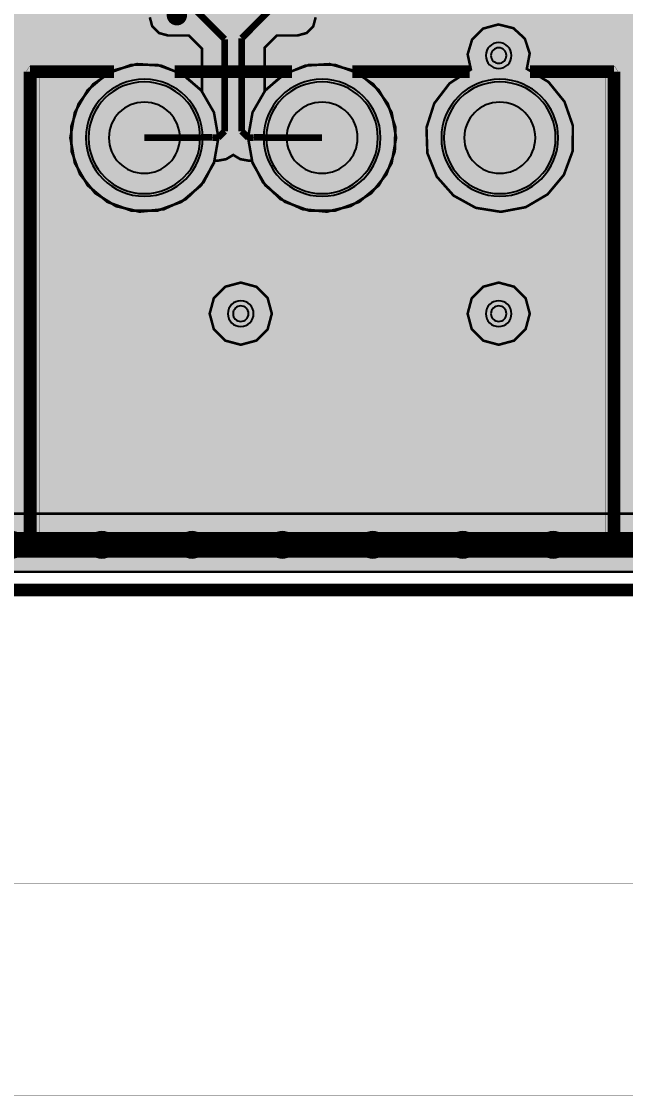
# Model space of a CAD drawing. Header units: millimetres. Extents: x -61 to 56, y -72 to 70.
# Drawn here: x 12.08 to 23.98, y -72.45 to -51.31 of the extents above; entities that cross this region are included whole.
import ezdxf

# ---------------------------------------------------------------- set-up
doc = ezdxf.new("R2010")
doc.units = ezdxf.units.MM
doc.header["$MEASUREMENT"] = 0
for name, color, linetype, true_color in [('02GND', 7, 'Continuous', 0x999966), ('03POWER', 7, 'Continuous', 0x008000), ('Board-Outline-Layer', 7, 'Continuous', 0xff00ff), ('Bottom-Layer', 7, 'Continuous', 0x0000ff), ('Bottom-Paste-Mask-Layer', 7, 'Continuous', 0x800000), ('Bottom-Solder-Mask-Layer', 7, 'Continuous', 0xaa00ff), ('Document-Layer', 7, 'Continuous', 0xffffff), ('Hole-Layer', 7, 'Continuous', 0x222222), ('Multi-Layer', 7, 'Continuous', 0xc0c0c0), ('Top-Layer', 7, 'Continuous', 0xff0000), ('Top-Paste-Mask-Layer', 7, 'Continuous', 0x808080), ('Top-Silkscreen-Layer', 7, 'Continuous', 0xffcc00), ('Top-Solder-Mask-Layer', 7, 'Continuous', 0x800080)]:
    doc.layers.add(name, color=color, linetype=linetype, true_color=true_color)

msp = doc.modelspace()

# ---------------------------------------------------------------- hatches: boundary and pattern name
at = {"layer": '02GND'}
for points in [[(-49.642, 52.153), (49.642, 52.153), (49.642, -62.142), (-49.642, -62.142)], [(13.042, -53.6), (13.13, -54.099), (13.383, -54.537), (13.771, -54.863), (14.247, -55.036), (14.753, -55.036), (15.229, -54.863), (15.617, -54.537), (15.87, -54.099), (15.958, -53.6), (15.87, -53.101), (15.617, -52.663), (15.229, -52.337), (14.753, -52.164), (14.247, -52.164), (13.771, -52.337), (13.383, -52.663), (13.13, -53.101)], [(16.542, -53.6), (16.63, -54.099), (16.883, -54.537), (17.271, -54.863), (17.747, -55.036), (18.253, -55.036), (18.729, -54.863), (19.117, -54.537), (19.37, -54.099), (19.458, -53.6), (19.37, -53.101), (19.117, -52.663), (18.729, -52.337), (18.253, -52.164), (17.747, -52.164), (17.271, -52.337), (16.883, -52.663), (16.63, -53.101)]]:
    msp.add_hatch(color=256, dxfattribs=at).paths.add_polyline_path(points)
at = {"layer": '03POWER'}
for points in [[(48.499, -56.042), (48.581, -56.348), (48.806, -56.572), (49.112, -56.654), (49.418, -56.571), (49.642, -56.346), (49.642, -62.142), (44.192, -62.142), (44.393, -61.957), (44.493, -61.703), (44.472, -61.43), (45.189, -61.704), (45.95, -61.804), (46.713, -61.727), (47.438, -61.475), (48.085, -61.064), (48.62, -60.514), (49.014, -59.855), (49.245, -59.123), (49.302, -58.358), (49.18, -57.601), (48.887, -56.892), (48.438, -56.269), (47.858, -55.767), (47.177, -55.412), (46.434, -55.224), (45.666, -55.212), (44.917, -55.378), (44.226, -55.712), (43.631, -56.196), (43.164, -56.805), (42.849, -57.504), (42.704, -58.258), (42.737, -59.024), (42.946, -59.763), (43.32, -60.433), (43.838, -60.999), (-43.362, -60.999), (-43.621, -61.056), (-43.831, -61.218), (-43.953, -61.453), (-43.964, -61.718), (-43.863, -61.963), (-43.667, -62.142), (-49.642, -62.142), (-49.642, -56.582), (-49.433, -56.797), (-49.148, -56.888), (-48.853, -56.832), (-49.162, -57.541), (-49.298, -58.303), (-49.253, -59.075), (-49.03, -59.816), (-48.641, -60.484), (-48.107, -61.044), (-47.458, -61.464), (-46.728, -61.722), (-45.959, -61.803), (-45.192, -61.703), (-44.469, -61.428), (-43.83, -60.992), (-43.31, -60.419), (-42.937, -59.741), (-42.732, -58.995), (-42.707, -58.222), (-42.861, -57.464), (-43.188, -56.763), (-43.668, -56.157), (-44.277, -55.679), (-44.979, -55.356), (-45.738, -55.205), (-46.511, -55.234), (-47.256, -55.443), (-47.932, -55.818), (-48.502, -56.341), (-48.5, -56.309), (-48.499, -56.277), (-48.499, 51.315), (-19.403, 51.315), (-19.629, 51.144), (-19.755, 50.889), (-19.751, 50.604), (-19.619, 50.352), (-19.388, 50.187), (-19.658, 49.977), (-19.773, 49.655), (-19.698, 49.322), (-19.455, 49.081), (-19.684, 48.858), (-19.769, 48.551), (-19.689, 48.242), (-19.463, 48.016), (-19.155, 47.934), (-18.847, 48.018), (-18.624, 48.246), (-18.545, 48.556), (-18.633, 48.863), (-18.864, 49.083), (-18.625, 49.324), (-18.551, 49.655), (-18.665, 49.975), (-18.931, 50.185), (-18.698, 50.349), (-18.565, 50.601), (-18.56, 50.887), (-18.685, 51.143), (-18.912, 51.315), (48.426, 51.315), (48.499, 51.242)], [(21.52, -55.058), (22.011, -54.966), (22.442, -54.713), (22.762, -54.33), (22.935, -53.861), (22.939, -53.362), (22.774, -52.89), (22.459, -52.502), (22.032, -52.243), (22.089, -51.941), (21.993, -51.65), (21.768, -51.443), (21.47, -51.37), (21.174, -51.451), (20.955, -51.664), (20.867, -51.958), (20.931, -52.257), (20.512, -52.528), (20.208, -52.925), (20.056, -53.401), (20.073, -53.9), (20.258, -54.364), (20.589, -54.738), (21.026, -54.979)], [(13.042, -53.6), (13.13, -54.099), (13.383, -54.537), (13.771, -54.863), (14.247, -55.036), (14.753, -55.036), (15.229, -54.863), (15.617, -54.537), (15.87, -54.099), (15.958, -53.6), (15.87, -53.101), (15.617, -52.663), (15.229, -52.337), (14.753, -52.164), (14.247, -52.164), (13.771, -52.337), (13.383, -52.663), (13.13, -53.101)], [(16.542, -53.6), (16.63, -54.099), (16.883, -54.537), (17.271, -54.863), (17.747, -55.036), (18.253, -55.036), (18.729, -54.863), (19.117, -54.537), (19.37, -54.099), (19.458, -53.6), (19.37, -53.101), (19.117, -52.663), (18.729, -52.337), (18.253, -52.164), (17.747, -52.164), (17.271, -52.337), (16.883, -52.663), (16.63, -53.101)], [(15.786, -57.062), (15.868, -57.368), (16.092, -57.592), (16.398, -57.674), (16.704, -57.592), (16.928, -57.368), (17.01, -57.062), (16.928, -56.756), (16.704, -56.532), (16.398, -56.45), (16.092, -56.532), (15.868, -56.756)], [(20.866, -57.062), (20.948, -57.368), (21.172, -57.592), (21.478, -57.674), (21.784, -57.592), (22.008, -57.368), (22.09, -57.062), (22.008, -56.756), (21.784, -56.532), (21.478, -56.45), (21.172, -56.532), (20.948, -56.756)]]:
    msp.add_hatch(color=256, dxfattribs=at).paths.add_polyline_path(points)
at = {"layer": 'Bottom-Layer'}
for points in [[(-49.642, -62.142), (-49.642, 52.153), (49.642, 52.153), (49.642, -62.142)], [(13.042, -53.6), (13.13, -54.099), (13.383, -54.537), (13.771, -54.863), (14.247, -55.036), (14.753, -55.036), (15.229, -54.863), (15.617, -54.537), (15.87, -54.099), (15.958, -53.6), (15.87, -53.101), (15.617, -52.663), (15.229, -52.337), (14.753, -52.164), (14.247, -52.164), (13.771, -52.337), (13.383, -52.663), (13.13, -53.101)], [(16.542, -53.6), (16.63, -54.099), (16.883, -54.537), (17.271, -54.863), (17.747, -55.036), (18.253, -55.036), (18.729, -54.863), (19.117, -54.537), (19.37, -54.099), (19.458, -53.6), (19.37, -53.101), (19.117, -52.663), (18.729, -52.337), (18.253, -52.164), (17.747, -52.164), (17.271, -52.337), (16.883, -52.663), (16.63, -53.101)], [(13.4, -53.6, 1), (15.6, -53.6, 1)], [(16.9, -53.6, 1), (19.1, -53.6, 1)], [(20.4, -53.6, 1), (22.6, -53.6, 1)]]:
    msp.add_hatch(color=256, dxfattribs=at).paths.add_polyline_path(points)
at = {"layer": 'Bottom-Paste-Mask-Layer'}
for points in [[(13.4, -53.6, 1), (15.6, -53.6, 1)], [(16.9, -53.6, 1), (19.1, -53.6, 1)], [(20.4, -53.6, 1), (22.6, -53.6, 1)]]:
    msp.add_hatch(color=256, dxfattribs=at).paths.add_polyline_path(points)
at = {"layer": 'Bottom-Solder-Mask-Layer'}
for points in [[(13.349, -53.6, 1), (15.651, -53.6, 1)], [(16.849, -53.6, 1), (19.151, -53.6, 1)], [(20.349, -53.6, 1), (22.651, -53.6, 1)]]:
    msp.add_hatch(color=256, dxfattribs=at).paths.add_polyline_path(points)
at = {"layer": 'Document-Layer'}
msp.add_hatch(color=256, dxfattribs=at).paths.add_polyline_path([(12.427, -52.3), (12.427, -61.373), (23.573, -61.373), (23.573, -52.3), (23.637, -52.19), (23.764, -52.19), (23.827, -52.3), (23.827, -61.5), (23.79, -61.59), (23.7, -61.627), (12.3, -61.627), (12.21, -61.59), (12.173, -61.5), (12.173, -52.3), (12.237, -52.19), (12.364, -52.19)])
msp.add_hatch(color=256, dxfattribs=at).paths.add_polyline_path([(12.427, -52.3), (12.427, -61.373), (23.573, -61.373), (23.573, -52.3), (23.637, -52.19), (23.764, -52.19), (23.827, -52.3), (23.827, -61.5), (23.79, -61.59), (23.7, -61.627), (12.3, -61.627), (12.21, -61.59), (12.173, -61.5), (12.173, -52.3), (12.237, -52.19), (12.364, -52.19)])
at = {"layer": 'Hole-Layer'}
for points in [[(13.8, -53.6, 1), (15.2, -53.6, 1)], [(17.3, -53.6, 1), (18.7, -53.6, 1)], [(20.8, -53.6, 1), (22.2, -53.6, 1)]]:
    msp.add_hatch(color=256, dxfattribs=at).paths.add_polyline_path(points)
at = {"layer": 'Multi-Layer'}
for points in [[(13.4, -53.6, 1), (15.6, -53.6, 1)], [(13.4, -53.6, 1), (15.6, -53.6, 1)], [(13.4, -53.6, 1), (15.6, -53.6, 1)], [(16.9, -53.6, 1), (19.1, -53.6, 1)], [(16.9, -53.6, 1), (19.1, -53.6, 1)], [(16.9, -53.6, 1), (19.1, -53.6, 1)], [(20.4, -53.6, 1), (22.6, -53.6, 1)], [(20.4, -53.6, 1), (22.6, -53.6, 1)], [(20.4, -53.6, 1), (22.6, -53.6, 1)]]:
    msp.add_hatch(color=256, dxfattribs=at).paths.add_polyline_path(points)
at = {"layer": 'Top-Layer'}
for points in [[(-49.642, -62.142), (-49.642, 52.153), (49.642, 52.153), (49.642, -62.142)], [(13.399, -41.083), (13.399, -41.565), (13.474, -41.87), (13.683, -42.104), (13.977, -42.213), (14.287, -42.173), (14.544, -41.993), (14.686, -41.714), (14.851, -42.018), (15.148, -42.194), (15.494, -42.194), (15.791, -42.018), (15.956, -41.714), (16.099, -41.993), (16.355, -42.173), (16.666, -42.213), (16.96, -42.104), (17.168, -41.87), (17.243, -41.565), (17.243, -40.353), (17.231, -40.229), (17.196, -40.109), (18.21, -40.109), (18.617, -40.515), (18.617, -40.602), (18.482, -40.646), (18.367, -40.729), (18.238, -40.858), (18.141, -41.004), (18.106, -41.176), (18.106, -41.466), (18.141, -41.638), (18.238, -41.784), (18.324, -41.87), (18.238, -41.956), (18.141, -42.101), (18.106, -42.273), (18.106, -42.563), (18.141, -42.735), (18.238, -42.881), (18.367, -43.011), (18.454, -43.078), (18.554, -43.123), (18.432, -43.245), (16.589, -43.245), (16.417, -43.279), (16.271, -43.377), (15.891, -43.756), (15.794, -43.902), (15.76, -44.074), (15.76, -44.965), (15.546, -45.179), (14.569, -45.179), (14.39, -45.227), (14.259, -45.358), (14.211, -45.537), (14.211, -46.914), (14.259, -47.093), (14.39, -47.224), (14.569, -47.272), (15.546, -47.272), (15.592, -47.319), (15.592, -47.572), (15.354, -47.81), (15.257, -47.956), (15.222, -48.128), (15.222, -49.478), (14.973, -49.728), (14.914, -49.8), (14.871, -49.883), (14.681, -50.011), (14.607, -50.229), (14.607, -51.229), (14.655, -51.408), (14.786, -51.539), (14.965, -51.587), (15.374, -51.587), (15.633, -51.846), (15.633, -52.682), (15.273, -52.364), (14.83, -52.18), (14.352, -52.15), (13.889, -52.276), (13.492, -52.546), (13.205, -52.93), (13.058, -53.387), (13.066, -53.867), (13.231, -54.318), (13.532, -54.691), (13.939, -54.946), (14.406, -55.055), (14.883, -55.007), (15.319, -54.807), (15.666, -54.476), (15.887, -54.05), (15.953, -54.05), (16.112, -54.021), (16.25, -53.938), (16.388, -54.021), (16.547, -54.05), (16.613, -54.05), (16.834, -54.476), (17.181, -54.807), (17.617, -55.007), (18.094, -55.055), (18.561, -54.946), (18.968, -54.691), (19.269, -54.318), (19.433, -53.867), (19.442, -53.387), (19.295, -52.93), (19.008, -52.546), (18.611, -52.276), (18.148, -52.15), (17.67, -52.18), (17.227, -52.364), (16.867, -52.682), (16.867, -51.827), (17.107, -51.587), (17.515, -51.587), (17.694, -51.539), (17.826, -51.408), (17.874, -51.229), (17.874, -50.229), (17.8, -50.011), (17.609, -49.883), (17.567, -49.8), (17.508, -49.728), (17.258, -49.478), (17.258, -48.128), (17.224, -47.956), (17.127, -47.81), (16.827, -47.51), (16.827, -47.362), (16.846, -47.343), (17.181, -47.511), (17.549, -47.582), (17.922, -47.549), (18.273, -47.416), (18.573, -47.192), (18.801, -46.895), (18.801, -47.226), (18.849, -47.405), (18.98, -47.536), (19.159, -47.584), (21.159, -47.584), (21.338, -47.536), (21.469, -47.405), (21.517, -47.226), (21.517, -45.226), (21.469, -45.046), (21.338, -44.915), (21.159, -44.867), (19.159, -44.867), (18.98, -44.915), (18.849, -45.046), (18.801, -45.226), (18.801, -45.556), (18.473, -45.169), (18.025, -44.93), (17.521, -44.871), (17.031, -45.001), (16.994, -44.965), (16.994, -44.48), (18.757, -44.48), (18.929, -44.445), (19.075, -44.348), (19.72, -43.703), (19.817, -43.557), (19.852, -43.385), (19.852, -40.19), (19.817, -40.018), (19.72, -39.872), (18.853, -39.006), (18.708, -38.908), (18.536, -38.874), (16.362, -38.874), (16.189, -38.908), (16.044, -39.006), (15.471, -39.579), (15.421, -39.638), (15.382, -39.704), (15.077, -39.749), (14.826, -39.929), (14.686, -40.205), (14.544, -39.926), (14.287, -39.745), (13.977, -39.706), (13.683, -39.815), (13.292, -39.424), (13.292, -38.554), (13.244, -38.375), (13.113, -38.244), (12.934, -38.196), (11.584, -38.196), (11.405, -38.244), (11.274, -38.375), (11.226, -38.554), (11.226, -38.674), (10.943, -38.656), (10.682, -38.767), (10.5, -38.984), (10.434, -39.259), (10.5, -39.535), (10.682, -39.751), (10.943, -39.863), (11.226, -39.845), (11.226, -39.964), (11.274, -40.143), (11.405, -40.274), (11.584, -40.322), (12.638, -40.322)], [(13.4, -53.6, 1), (15.6, -53.6, 1)], [(16.9, -53.6, 1), (19.1, -53.6, 1)], [(20.4, -53.6, 1), (22.6, -53.6, 1)]]:
    msp.add_hatch(color=256, dxfattribs=at).paths.add_polyline_path(points)
at = {"layer": 'Top-Paste-Mask-Layer'}
for points in [[(13.4, -53.6, 1), (15.6, -53.6, 1)], [(16.9, -53.6, 1), (19.1, -53.6, 1)], [(20.4, -53.6, 1), (22.6, -53.6, 1)]]:
    msp.add_hatch(color=256, dxfattribs=at).paths.add_polyline_path(points)
at = {"layer": 'Top-Solder-Mask-Layer'}
for points in [[(13.349, -53.6, 1), (15.651, -53.6, 1)], [(16.849, -53.6, 1), (19.151, -53.6, 1)], [(20.349, -53.6, 1), (22.651, -53.6, 1)]]:
    msp.add_hatch(color=256, dxfattribs=at).paths.add_polyline_path(points)

# ---------------------------------------------------------------- linework, layer by layer
at = {"layer": '02GND'}
for points, const_width in [([(-55.987, -65.689), (-55.987, 65.092), (56.11, 65.092), (56.11, -65.689)], 0.00508), ([(-49.642, 52.153), (49.642, 52.153), (49.642, -62.142), (-49.642, -62.142)], 0.0508), ([(13.042, -53.6), (13.13, -54.099), (13.383, -54.537), (13.771, -54.863), (14.247, -55.036), (14.753, -55.036), (15.229, -54.863), (15.617, -54.537), (15.87, -54.099), (15.958, -53.6), (15.87, -53.101), (15.617, -52.663), (15.229, -52.337), (14.753, -52.164), (14.247, -52.164), (13.771, -52.337), (13.383, -52.663), (13.13, -53.101)], 0.0508), ([(16.542, -53.6), (16.63, -54.099), (16.883, -54.537), (17.271, -54.863), (17.747, -55.036), (18.253, -55.036), (18.729, -54.863), (19.117, -54.537), (19.37, -54.099), (19.458, -53.6), (19.37, -53.101), (19.117, -52.663), (18.729, -52.337), (18.253, -52.164), (17.747, -52.164), (17.271, -52.337), (16.883, -52.663), (16.63, -53.101)], 0.0508)]:
    msp.add_lwpolyline(points, close=True, dxfattribs=dict(at, const_width=const_width))
at = {"layer": '03POWER'}
for points, const_width in [([(-61.075, -68.281), (-61.075, 70.393), (53.654, 70.393), (53.654, -68.281)], 0.00508), ([(21.52, -55.058), (22.011, -54.966), (22.442, -54.713), (22.762, -54.33), (22.935, -53.861), (22.939, -53.362), (22.774, -52.89), (22.459, -52.502), (22.032, -52.243), (22.089, -51.941), (21.993, -51.65), (21.768, -51.443), (21.47, -51.37), (21.174, -51.451), (20.955, -51.664), (20.867, -51.958), (20.931, -52.257), (20.512, -52.528), (20.208, -52.925), (20.056, -53.401), (20.073, -53.9), (20.258, -54.364), (20.589, -54.738), (21.026, -54.979)], 0.0508), ([(13.042, -53.6), (13.13, -54.099), (13.383, -54.537), (13.771, -54.863), (14.247, -55.036), (14.753, -55.036), (15.229, -54.863), (15.617, -54.537), (15.87, -54.099), (15.958, -53.6), (15.87, -53.101), (15.617, -52.663), (15.229, -52.337), (14.753, -52.164), (14.247, -52.164), (13.771, -52.337), (13.383, -52.663), (13.13, -53.101)], 0.0508), ([(16.542, -53.6), (16.63, -54.099), (16.883, -54.537), (17.271, -54.863), (17.747, -55.036), (18.253, -55.036), (18.729, -54.863), (19.117, -54.537), (19.37, -54.099), (19.458, -53.6), (19.37, -53.101), (19.117, -52.663), (18.729, -52.337), (18.253, -52.164), (17.747, -52.164), (17.271, -52.337), (16.883, -52.663), (16.63, -53.101)], 0.0508), ([(15.786, -57.062), (15.868, -57.368), (16.092, -57.592), (16.398, -57.674), (16.704, -57.592), (16.928, -57.368), (17.01, -57.062), (16.928, -56.756), (16.704, -56.532), (16.398, -56.45), (16.092, -56.532), (15.868, -56.756)], 0.0508), ([(20.866, -57.062), (20.948, -57.368), (21.172, -57.592), (21.478, -57.674), (21.784, -57.592), (22.008, -57.368), (22.09, -57.062), (22.008, -56.756), (21.784, -56.532), (21.478, -56.45), (21.172, -56.532), (20.948, -56.756)], 0.0508)]:
    msp.add_lwpolyline(points, close=True, dxfattribs=dict(at, const_width=const_width))
for points, const_width in [([(43.838, -60.999), (-43.362, -60.999)], 0.0508), ([(10.105, -61.611), (11.883, -61.611)], 0.508), ([(11.883, -61.611), (13.661, -61.611)], 0.508), ([(13.661, -61.611), (15.439, -61.611)], 0.508), ([(15.439, -61.611), (17.217, -61.611)], 0.508), ([(17.217, -61.611), (18.995, -61.611)], 0.508), ([(18.995, -61.611), (20.773, -61.611)], 0.508), ([(20.773, -61.611), (22.551, -61.611)], 0.508), ([(22.551, -61.611), (24.329, -61.611)], 0.508)]:
    msp.add_lwpolyline(points, dxfattribs=dict(at, const_width=const_width))
at = {"layer": 'Board-Outline-Layer', "const_width": 0.254}
msp.add_lwpolyline([(-50, -62.5), (-50, 62.5), (50, 62.5), (50, -62.5)], close=True, dxfattribs=at)
at = {"layer": 'Bottom-Layer'}
for points, const_width in [([(-54.628, -65.079), (-54.628, 58.07), (53.522, 58.07), (53.522, -65.079)], 0.00508), ([(-49.642, -62.142), (-49.642, 52.153), (49.642, 52.153), (49.642, -62.142)], 0.0508), ([(13.042, -53.6), (13.13, -54.099), (13.383, -54.537), (13.771, -54.863), (14.247, -55.036), (14.753, -55.036), (15.229, -54.863), (15.617, -54.537), (15.87, -54.099), (15.958, -53.6), (15.87, -53.101), (15.617, -52.663), (15.229, -52.337), (14.753, -52.164), (14.247, -52.164), (13.771, -52.337), (13.383, -52.663), (13.13, -53.101)], 0.0508), ([(16.542, -53.6), (16.63, -54.099), (16.883, -54.537), (17.271, -54.863), (17.747, -55.036), (18.253, -55.036), (18.729, -54.863), (19.117, -54.537), (19.37, -54.099), (19.458, -53.6), (19.37, -53.101), (19.117, -52.663), (18.729, -52.337), (18.253, -52.164), (17.747, -52.164), (17.271, -52.337), (16.883, -52.663), (16.63, -53.101)], 0.0508)]:
    msp.add_lwpolyline(points, close=True, dxfattribs=dict(at, const_width=const_width))
msp.add_lwpolyline([(13.4, -53.6, 1), (15.6, -53.6, 1)], format="xyb", close=True, dxfattribs=at)
for points in [[(16.9, -53.6, 1), (19.1, -53.6), (19.1, -53.6, 1), (16.9, -53.6)], [(20.4, -53.6, 1), (22.6, -53.6), (22.6, -53.6, 1), (20.4, -53.6)]]:
    msp.add_lwpolyline(points, format="xyb", dxfattribs=at)
at = {"layer": 'Bottom-Paste-Mask-Layer'}
msp.add_lwpolyline([(13.4, -53.6, 1), (15.6, -53.6, 1)], format="xyb", close=True, dxfattribs=at)
for points in [[(16.9, -53.6, 1), (19.1, -53.6), (19.1, -53.6, 1), (16.9, -53.6)], [(20.4, -53.6, 1), (22.6, -53.6), (22.6, -53.6, 1), (20.4, -53.6)]]:
    msp.add_lwpolyline(points, format="xyb", dxfattribs=at)
at = {"layer": 'Bottom-Solder-Mask-Layer'}
msp.add_lwpolyline([(13.349, -53.6, 1), (15.651, -53.6, 1)], format="xyb", close=True, dxfattribs=at)
for points in [[(16.849, -53.6, 1), (19.151, -53.6), (19.151, -53.6, 1), (16.849, -53.6)], [(20.349, -53.6, 1), (22.651, -53.6), (22.651, -53.6, 1), (20.349, -53.6)]]:
    msp.add_lwpolyline(points, format="xyb", dxfattribs=at)
at = {"layer": 'Document-Layer', "const_width": 0.2}
msp.add_lwpolyline([(15.04, -51.189, 1), (15.24, -51.189), (15.24, -51.189, 1), (15.04, -51.189)], format="xyb", dxfattribs=at)
msp.add_lwpolyline([(15.04, -51.189, 1), (15.24, -51.189), (15.24, -51.189, 1), (15.04, -51.189)], format="xyb", dxfattribs=at)
at = {"layer": 'Document-Layer', "const_width": 0.00508}
msp.add_lwpolyline([(12.427, -52.3), (12.427, -61.373), (23.573, -61.373), (23.573, -52.3), (23.637, -52.19), (23.764, -52.19), (23.827, -52.3), (23.827, -61.5), (23.79, -61.59), (23.7, -61.627), (12.3, -61.627), (12.21, -61.59), (12.173, -61.5), (12.173, -52.3), (12.237, -52.19), (12.364, -52.19)], close=True, dxfattribs=at)
msp.add_lwpolyline([(12.427, -52.3), (12.427, -61.373), (23.573, -61.373), (23.573, -52.3), (23.637, -52.19), (23.764, -52.19), (23.827, -52.3), (23.827, -61.5), (23.79, -61.59), (23.7, -61.627), (12.3, -61.627), (12.21, -61.59), (12.173, -61.5), (12.173, -52.3), (12.237, -52.19), (12.364, -52.19)], close=True, dxfattribs=at)
at = {"layer": 'Hole-Layer'}
for points in [[(21.326, -51.982, 1), (21.631, -51.982, 1)], [(16.246, -57.062, 1), (16.551, -57.062, 1)], [(21.326, -57.062, 1), (21.631, -57.062, 1)], [(17.065, -61.611, 1), (17.37, -61.611, 1)], [(18.843, -61.611, 1), (19.148, -61.611, 1)], [(20.621, -61.611, 1), (20.926, -61.611, 1)], [(22.399, -61.611, 1), (22.704, -61.611, 1)]]:
    msp.add_lwpolyline(points, format="xyb", close=True, dxfattribs=at)
for points in [[(13.8, -53.6, 1), (15.2, -53.6), (15.2, -53.6, 1), (13.8, -53.6)], [(17.3, -53.6, 1), (18.7, -53.6), (18.7, -53.6, 1), (17.3, -53.6)], [(20.8, -53.6, 1), (22.2, -53.6), (22.2, -53.6, 1), (20.8, -53.6)], [(13.509, -61.611, 1), (13.814, -61.611), (13.814, -61.611, 1), (13.509, -61.611)], [(15.287, -61.611, 1), (15.592, -61.611), (15.592, -61.611, 1), (15.287, -61.611)]]:
    msp.add_lwpolyline(points, format="xyb", dxfattribs=at)
at = {"layer": 'Multi-Layer'}
for points in [[(21.224, -51.982, 1), (21.732, -51.982, 1)], [(13.4, -53.6, 1), (15.6, -53.6, 1)], [(13.4, -53.6, 1), (15.6, -53.6, 1)], [(13.4, -53.6, 1), (15.6, -53.6, 1)], [(16.144, -57.062, 1), (16.652, -57.062, 1)], [(21.224, -57.062, 1), (21.732, -57.062, 1)], [(11.629, -61.611, 1), (12.137, -61.611, 1)], [(13.407, -61.611, 1), (13.915, -61.611, 1)], [(15.185, -61.611, 1), (15.693, -61.611, 1)], [(16.963, -61.611, 1), (17.471, -61.611, 1)], [(18.741, -61.611, 1), (19.249, -61.611, 1)], [(20.519, -61.611, 1), (21.027, -61.611, 1)], [(22.297, -61.611, 1), (22.805, -61.611, 1)]]:
    msp.add_lwpolyline(points, format="xyb", close=True, dxfattribs=at)
for points in [[(16.9, -53.6, 1), (19.1, -53.6), (19.1, -53.6, 1), (16.9, -53.6)], [(16.9, -53.6, 1), (19.1, -53.6), (19.1, -53.6, 1), (16.9, -53.6)], [(16.9, -53.6, 1), (19.1, -53.6), (19.1, -53.6, 1), (16.9, -53.6)], [(20.4, -53.6, 1), (22.6, -53.6), (22.6, -53.6, 1), (20.4, -53.6)], [(20.4, -53.6, 1), (22.6, -53.6), (22.6, -53.6, 1), (20.4, -53.6)], [(20.4, -53.6, 1), (22.6, -53.6), (22.6, -53.6, 1), (20.4, -53.6)]]:
    msp.add_lwpolyline(points, format="xyb", dxfattribs=at)
at = {"layer": 'Top-Layer'}
for points, const_width in [([(-56.996, -72.447), (-56.996, 55.439), (53.522, 55.439), (53.522, -72.447)], 0.00508), ([(-49.642, -62.142), (-49.642, 52.153), (49.642, 52.153), (49.642, -62.142)], 0.0508)]:
    msp.add_lwpolyline(points, close=True, dxfattribs=dict(at, const_width=const_width))
for points, const_width in [([(16.082, -51.66), (15.29, -50.868)], 0.132), ([(16.418, -51.64), (17.19, -50.868)], 0.132), ([(14.607, -51.229), (14.655, -51.408), (14.786, -51.539), (14.965, -51.587), (15.374, -51.587), (15.633, -51.846), (15.633, -52.682), (15.273, -52.364), (14.83, -52.18), (14.352, -52.15), (13.889, -52.276), (13.492, -52.546), (13.205, -52.93), (13.058, -53.387), (13.066, -53.867), (13.231, -54.318), (13.532, -54.691), (13.939, -54.946), (14.406, -55.055), (14.883, -55.007), (15.319, -54.807), (15.666, -54.476), (15.887, -54.05), (15.953, -54.05), (16.112, -54.021), (16.25, -53.938), (16.388, -54.021), (16.547, -54.05), (16.613, -54.05), (16.834, -54.476), (17.181, -54.807), (17.617, -55.007), (18.094, -55.055), (18.561, -54.946), (18.968, -54.691), (19.269, -54.318), (19.433, -53.867), (19.442, -53.387), (19.295, -52.93), (19.008, -52.546), (18.611, -52.276), (18.148, -52.15), (17.67, -52.18), (17.227, -52.364), (16.867, -52.682), (16.867, -51.827), (17.107, -51.587), (17.515, -51.587), (17.694, -51.539), (17.826, -51.408), (17.874, -51.229)], 0.0508), ([(16.418, -53.471), (16.418, -51.64)], 0.132), ([(16.082, -53.471), (16.082, -51.66)], 0.132), ([(15.953, -53.6), (16.082, -53.471)], 0.132), ([(16.547, -53.6), (16.418, -53.471)], 0.132), ([(14.5, -53.6), (15.61, -53.6)], 0.132), ([(15.61, -53.6), (15.616, -53.594)], 0.132), ([(15.616, -53.594), (15.833, -53.594)], 0.132), ([(15.833, -53.594), (15.839, -53.6)], 0.132), ([(15.839, -53.6), (15.953, -53.6)], 0.132), ([(16.654, -53.6), (16.547, -53.6)], 0.132), ([(16.66, -53.594), (16.654, -53.6)], 0.132), ([(16.862, -53.594), (16.66, -53.594)], 0.132), ([(16.868, -53.6), (16.862, -53.594)], 0.132), ([(18, -53.6), (16.868, -53.6)], 0.132)]:
    msp.add_lwpolyline(points, dxfattribs=dict(at, const_width=const_width))
msp.add_lwpolyline([(13.4, -53.6, 1), (15.6, -53.6, 1)], format="xyb", close=True, dxfattribs=at)
for points in [[(16.9, -53.6, 1), (19.1, -53.6), (19.1, -53.6, 1), (16.9, -53.6)], [(20.4, -53.6, 1), (22.6, -53.6), (22.6, -53.6, 1), (20.4, -53.6)]]:
    msp.add_lwpolyline(points, format="xyb", dxfattribs=at)
at = {"layer": 'Top-Paste-Mask-Layer'}
msp.add_lwpolyline([(13.4, -53.6, 1), (15.6, -53.6, 1)], format="xyb", close=True, dxfattribs=at)
for points in [[(16.9, -53.6, 1), (19.1, -53.6), (19.1, -53.6, 1), (16.9, -53.6)], [(20.4, -53.6, 1), (22.6, -53.6), (22.6, -53.6, 1), (20.4, -53.6)]]:
    msp.add_lwpolyline(points, format="xyb", dxfattribs=at)
at = {"layer": 'Top-Silkscreen-Layer', "const_width": 0.254}
for points in [[(12.25, -52.3), (12.25, -61.5)], [(12.25, -52.3), (13.905, -52.3)], [(12.25, -52.3), (12.25, -61.5)], [(12.25, -52.3), (13.905, -52.3)], [(15.095, -52.3), (17.405, -52.3)], [(15.095, -52.3), (17.405, -52.3)], [(18.595, -52.3), (20.905, -52.3)], [(18.595, -52.3), (20.905, -52.3)], [(23.75, -52.3), (22.095, -52.3)], [(23.75, -52.3), (22.095, -52.3)], [(23.75, -52.3), (23.75, -61.5)], [(23.75, -52.3), (23.75, -61.5)], [(12.25, -61.5), (23.75, -61.5)], [(12.25, -61.5), (23.75, -61.5)]]:
    msp.add_lwpolyline(points, dxfattribs=at)
at = {"layer": 'Top-Solder-Mask-Layer'}
msp.add_lwpolyline([(13.349, -53.6, 1), (15.651, -53.6, 1)], format="xyb", close=True, dxfattribs=at)
for points in [[(16.849, -53.6, 1), (19.151, -53.6), (19.151, -53.6, 1), (16.849, -53.6)], [(20.349, -53.6, 1), (22.651, -53.6), (22.651, -53.6, 1), (20.349, -53.6)]]:
    msp.add_lwpolyline(points, format="xyb", dxfattribs=at)

doc.saveas('drawing.dxf')
